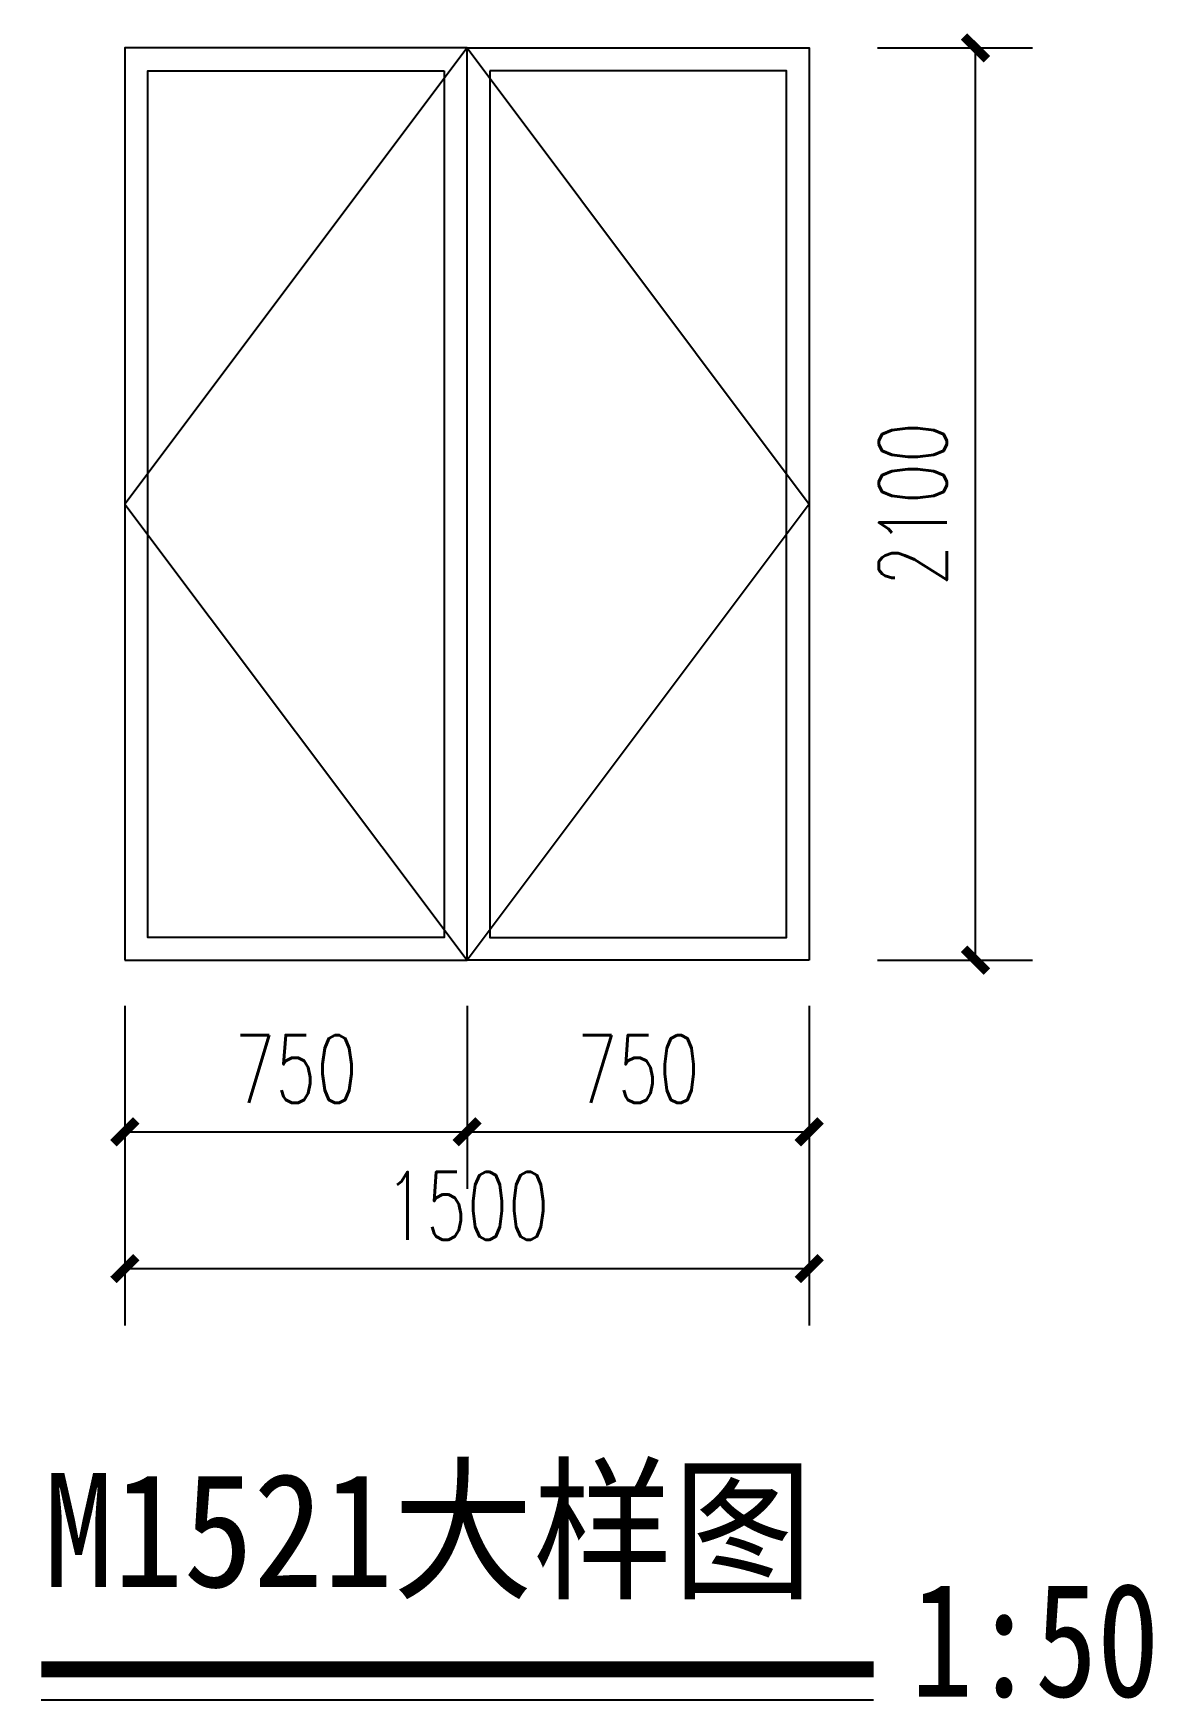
# Model space of a CAD drawing. Extents: x 5066963 to 5185393, y -485691 to -238129.
# Drawn here: x 5166869 to 5171775, y -476565 to -469257 of the extents above; entities that cross this region are included whole.
import ezdxf

# ---------------------------------------------------------------- set-up
doc = ezdxf.new("R2010")
doc.units = 0
doc.header["$LTSCALE"] = 1000
doc.header["$MEASUREMENT"] = 0
doc.layers.get('0').update_dxf_attribs({"linetype": 'CONTINUOUS'})
doc.layers.get('Defpoints').update_dxf_attribs({"linetype": 'CONTINUOUS'})
for name, color, linetype in [('LAYER1', 143, 'CONTINUOUS'), ('PUB_DIM', 3, 'CONTINUOUS'), ('WINDOW', 4, 'CONTINUOUS'), ('图名', 15, 'CONTINUOUS')]:
    doc.layers.add(name, color=color, linetype=linetype)
doc.styles.add('_TCH_DIM_T3', font='SIMPLEX', dxfattribs={"width": 0.705882, "bigfont": 'GBCBIG'})
doc.styles.add('宋体', font='', dxfattribs={"width": 0.7})
doc.styles.get('宋体').set_extended_font_data('SimSun')
doc.dimstyles.new('_TCH_ARCH&&100', dxfattribs={"dimtxt": 297.5, "dimasz": 100, "dimexe": 250, "dimexo": 300, "dimgap": 126.25, "dimtad": 1, "dimdec": 0, "dimzin": 0, "dimdsep": 46, "dimtxsty": '_TCH_DIM_T3', "dimblk": 'ARCHTICK', "dimcen": 0.09, "dimclrt": 7, "dimazin": 2, "dimtfac": 1, "dimtdec": 0, "dimtix": 1, "dimtmove": 2, "dimatfit": 3, "dimfxl": 0, "dimtolj": 1, "dimtzin": 0, "dimarcsym": 0})

# ---------------------------------------------------------------- blocks, each defined once
blk = doc.blocks.new('_ArchTick')
at = {"color": 0, "linetype": 'ByBlock', "const_width": 0.4}
blk.add_lwpolyline([(-0.5, -0.5), (0.5, 0.5)], dxfattribs=at)
blk = doc.blocks.new('*D86')
at = {"layer": 'Defpoints', "color": 0}
for p in [(5170270, -469321.6), (5170998.9, -469321.6), (5170270, -473321.6)]:
    blk.add_point(p, dxfattribs=at)
at = {"layer": 'PUB_DIM', "color": 0, "lineweight": -2}
for p, q in [((5170570, -469321.6), (5171248.9, -469321.6)), ((5170998.9, -473321.6), (5170998.9, -469321.6)), ((5170570, -473321.6), (5171248.9, -473321.6))]:
    blk.add_line(p, q, dxfattribs=at)
at = {"layer": 'PUB_DIM', "color": 0, "lineweight": -2, "xscale": 100, "yscale": 100, "zscale": 100}
for p, rotation in [((5170998.9, -469321.6), 90), ((5170998.9, -473321.6), 270)]:
    blk.add_blockref('_ArchTick', p, dxfattribs=dict(at, rotation=rotation))
at = {"layer": 'PUB_DIM', "color": 7, "insert": (5170723.9, -471321.6), "char_height": 297.5, "attachment_point": 5, "rotation": 90, "style": '_TCH_DIM_T3'}
blk.add_mtext('\\A1;2100', dxfattribs=at)
blk = doc.blocks.new('*D87')
at = {"layer": 'Defpoints', "color": 0}
for p in [(5167270, -473471.7), (5170270, -473471.7), (5170270, -474674.2)]:
    blk.add_point(p, dxfattribs=at)
at = {"layer": 'PUB_DIM', "color": 0, "lineweight": -2}
for p, q in [((5167270, -473771.7), (5167270, -474924.2)), ((5170270, -473771.7), (5170270, -474924.2)), ((5167270, -474674.2), (5170270, -474674.2))]:
    blk.add_line(p, q, dxfattribs=at)
at = {"layer": 'PUB_DIM', "color": 0, "lineweight": -2, "xscale": 100, "yscale": 100, "zscale": 100, "rotation": 180}
blk.add_blockref('_ArchTick', (5167270, -474674.2), dxfattribs=at)
at = {"layer": 'PUB_DIM', "color": 0, "lineweight": -2, "xscale": 100, "yscale": 100, "zscale": 100}
blk.add_blockref('_ArchTick', (5170270, -474674.2), dxfattribs=at)
at = {"layer": 'PUB_DIM', "color": 7, "insert": (5168770, -474399.2), "char_height": 297.5, "attachment_point": 5, "style": '_TCH_DIM_T3'}
blk.add_mtext('\\A1;1500', dxfattribs=at)
blk = doc.blocks.new('*D88')
at = {"layer": 'Defpoints', "color": 0}
for p in [(5167270, -473221.6), (5168770, -473221.6), (5168770, -474074.2)]:
    blk.add_point(p, dxfattribs=at)
at = {"layer": 'PUB_DIM', "color": 0, "lineweight": -2}
for p, q in [((5167270, -473521.6), (5167270, -474324.2)), ((5168770, -473521.6), (5168770, -474324.2)), ((5167270, -474074.2), (5168770, -474074.2))]:
    blk.add_line(p, q, dxfattribs=at)
at = {"layer": 'PUB_DIM', "color": 0, "lineweight": -2, "xscale": 100, "yscale": 100, "zscale": 100, "rotation": 180}
blk.add_blockref('_ArchTick', (5167270, -474074.2), dxfattribs=at)
at = {"layer": 'PUB_DIM', "color": 0, "lineweight": -2, "xscale": 100, "yscale": 100, "zscale": 100}
blk.add_blockref('_ArchTick', (5168770, -474074.2), dxfattribs=at)
at = {"layer": 'PUB_DIM', "color": 7, "insert": (5168020, -473799.2), "char_height": 297.5, "attachment_point": 5, "style": '_TCH_DIM_T3'}
blk.add_mtext('\\A1;750', dxfattribs=at)
blk = doc.blocks.new('*D89')
at = {"layer": 'Defpoints', "color": 0}
for p in [(5168770, -473221.6), (5170270, -473221.6), (5170270, -474074.2)]:
    blk.add_point(p, dxfattribs=at)
at = {"layer": 'PUB_DIM', "color": 0, "lineweight": -2}
for p, q in [((5168770, -473521.6), (5168770, -474324.2)), ((5170270, -473521.6), (5170270, -474324.2)), ((5168770, -474074.2), (5170270, -474074.2))]:
    blk.add_line(p, q, dxfattribs=at)
at = {"layer": 'PUB_DIM', "color": 0, "lineweight": -2, "xscale": 100, "yscale": 100, "zscale": 100, "rotation": 180}
blk.add_blockref('_ArchTick', (5168770, -474074.2), dxfattribs=at)
at = {"layer": 'PUB_DIM', "color": 0, "lineweight": -2, "xscale": 100, "yscale": 100, "zscale": 100}
blk.add_blockref('_ArchTick', (5170270, -474074.2), dxfattribs=at)
at = {"layer": 'PUB_DIM', "color": 7, "insert": (5169520, -473799.2), "char_height": 297.5, "attachment_point": 5, "style": '_TCH_DIM_T3'}
blk.add_mtext('\\A1;750', dxfattribs=at)

msp = doc.modelspace()

# ---------------------------------------------------------------- linework, layer by layer
at = {"layer": 'LAYER1'}
for points in [[(5167270, -473321.6), (5168770, -473321.6), (5168770, -469321.6), (5167270, -469321.6)], [(5170270, -473321.6), (5168770, -473321.6), (5168770, -469321.6), (5170270, -469321.6)]]:
    msp.add_lwpolyline(points, close=True, dxfattribs=at)
at = {"layer": 'WINDOW', "color": 1}
for p, q in [((5168770, -469321.6), (5167270, -471321.6)), ((5168770, -469321.6), (5170270, -471321.6)), ((5167270, -471321.6), (5168770, -473321.6)), ((5170270, -471321.6), (5168770, -473321.6))]:
    msp.add_line(p, q, dxfattribs=at)
at = {"layer": 'WINDOW'}
for points in [[(5168670, -469421.6), (5168670, -473221.6), (5167370, -473221.6), (5167370, -469421.6), (5168670, -469421.6)], [(5168870, -469421.6), (5168870, -473221.6), (5170170, -473221.6), (5170170, -469421.6), (5168870, -469421.6)]]:
    msp.add_lwpolyline(points, dxfattribs=at)
at = {"layer": '图名'}
msp.add_line((5166903.8, -476564.5), (5170552.2, -476564.5), dxfattribs=at)
at = {"layer": '图名', "const_width": 70}
msp.add_lwpolyline([(5166903.8, -476431.3), (5170552.2, -476431.3)], dxfattribs=at)

# ---------------------------------------------------------------- texts
at = {"layer": '图名', "style": '宋体'}
for s, width, p in [('M1521大样图', 0.9, (5166914.6, -476070.6)), ('1:50', 0.8, (5170715.9, -476551.4))]:
    msp.add_text(s, height=500, dxfattribs=dict(at, width=width)).set_placement(p)

# ---------------------------------------------------------------- dimensions: what is measured, and where the dimension line sits
at = {"layer": 'PUB_DIM'}
for p1, p2, distance, text, picture, middle in [((5170270, -473321.6), (5170270, -469321.6), -728.9, '2100', '*D86', (5170723.9, -471321.6)), ((5167270, -473221.6), (5168770, -473221.6), -852.6, '750', '*D88', (5168020, -473799.2)), ((5168770, -473221.6), (5170270, -473221.6), -852.6, '750', '*D89', (5169520, -473799.2)), ((5167270, -473471.7), (5170270, -473471.7), -1202.4, '1500', '*D87', (5168770, -474399.2))]:
    dim = msp.add_aligned_dim(p1=p1, p2=p2, distance=distance, text=text, dimstyle='_TCH_ARCH&&100', dxfattribs=at)
    dim.commit()
    dim.dimension.update_dxf_attribs({"geometry": picture, "text_midpoint": middle})

doc.saveas('drawing.dxf')
